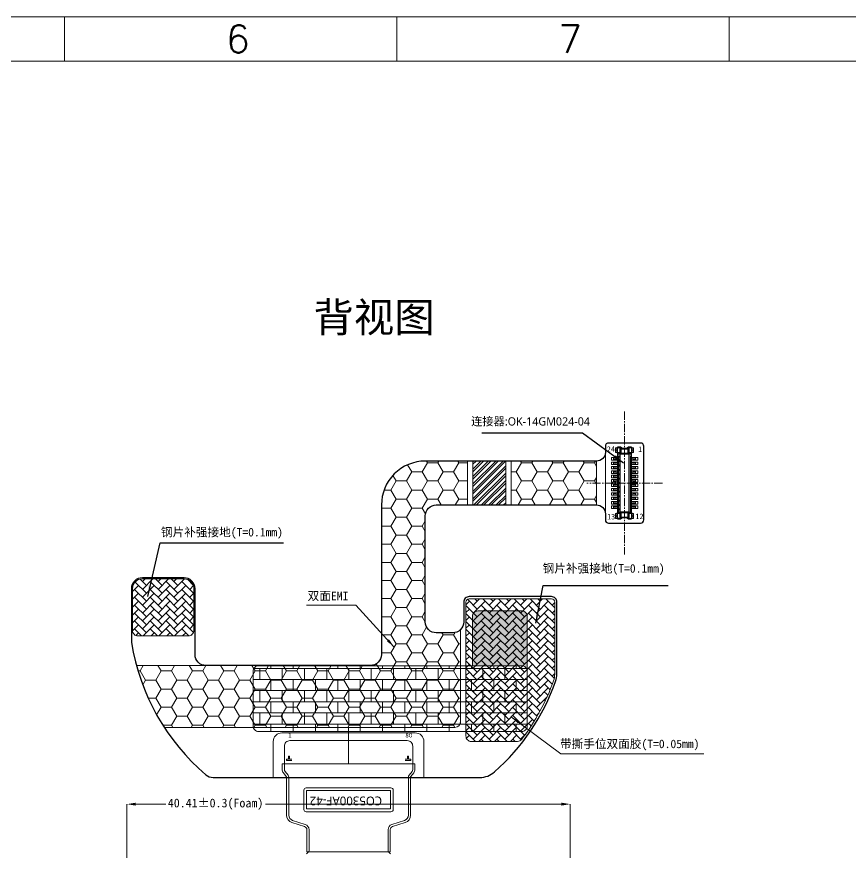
# Model space of a CAD drawing. Header units: millimetres. Extents: x -19 to 3409, y 490 to 920.
# Drawn here: x 2545.8 to 2621.8, y 788.3 to 864.5 of the extents above; entities that cross this region are included whole.
import ezdxf

# ---------------------------------------------------------------- set-up
doc = ezdxf.new("R2010")
doc.units = ezdxf.units.MM
doc.linetypes.add('CENTER2', pattern=[1.125, 0.75, -0.125, 0.125, -0.125])
doc.linetypes.add('HIDDEN2', pattern=[4.7625, 3.175, -1.5875])
doc.layers.get('0').update_dxf_attribs({"lineweight": 5})
doc.layers.get('Defpoints').update_dxf_attribs({"lineweight": 5})
for name, color, linetype, lineweight in [('COF', 4, 'Continuous', 5), ('COF-IC', 2, 'Continuous', 5), ('DIM', 3, 'Continuous', 5), ('EMI', 5, 'Continuous', 5), ('FPC', 50, 'Continuous', 5), ('Main-FPC', 2, 'Continuous', 5), ('MFPC', 50, 'Continuous', 5), ('图框', 7, 'Continuous', 5)]:
    doc.layers.add(name, color=color, linetype=linetype, lineweight=lineweight)
doc.styles.get("Standard").update_dxf_attribs({"font": 'txt', "bigfont": 'gbcbig.shx'})
doc.styles.add('宋体', font='')
doc.styles.add('汉字', font='')
doc.styles.get('宋体').set_extended_font_data('SimSun')
doc.styles.get('汉字').set_extended_font_data('SimSun')
doc.dimstyles.new('DIM', dxfattribs={"dimtxt": 0.8, "dimasz": 0.8, "dimexe": 0, "dimexo": 0.5, "dimgap": 0.11, "dimtad": 0, "dimzin": 1, "dimdsep": 46, "dimtxsty": '汉字', "dimcen": 0, "dimclrd": 256, "dimclre": 256, "dimclrt": 256, "dimadec": 0, "dimazin": 0, "dimtm": 1e-09, "dimtfac": 1, "dimtofl": 0, "dimtmove": 0, "dimatfit": 3, "dimfxl": 0, "dimlwd": 5, "dimlwe": 5, "dimarcsym": 0})
doc.dimstyles.new('RG', dxfattribs={"dimtxt": 2, "dimasz": 1, "dimexe": 0.5, "dimexo": 0.3, "dimgap": 0.3, "dimtad": 0, "dimzin": 1, "dimdsep": 46, "dimtxsty": '宋体', "dimcen": 2.5, "dimclrd": 256, "dimclre": 256, "dimclrt": 256, "dimadec": 0, "dimazin": 2, "dimtfac": 1, "dimtmove": 0, "dimatfit": 3, "dimfxl": 0, "dimarcsym": 0})
pattern_1 = [(45, (-2697.2573, -506.71045), (0, 0.71842049), [1.524, -0.508]), (135, (-2696.8981, -506.35124), (7e-17, 0.71842049), [1.524, -0.508])]

# ---------------------------------------------------------------- blocks, each defined once
blk = doc.blocks.new('*D23')
at = {"layer": 'Defpoints', "color": 0, "lineweight": 5, "transparency": 16777216}
for p in [(2555.865, 792.73), (2555.865, 767.829), (2596.271, 767.829)]:
    blk.add_point(p, dxfattribs=at)
at = {"layer": 'DIM', "lineweight": 5, "transparency": 16777216}
for p, q in [((2555.865, 768.329), (2555.865, 792.73)), ((2556.665, 792.73), (2559.4, 792.73)), ((2595.471, 792.73), (2568.483, 792.73)), ((2596.271, 768.329), (2596.271, 792.73))]:
    blk.add_line(p, q, dxfattribs=at)
for points in [[(2556.665, 792.863), (2556.665, 792.596), (2555.865, 792.73)], [(2595.471, 792.863), (2595.471, 792.596), (2596.271, 792.73)]]:
    blk.add_solid(points, dxfattribs=at)
at = {"layer": 'DIM', "lineweight": 5, "transparency": 16777216, "insert": (2563.942, 792.73), "char_height": 0.8, "attachment_point": 5, "style": '汉字'}
blk.add_mtext('40.41±0.3(Foam)', dxfattribs=at)
blk = doc.blocks.new('R151ASM-003-MFPC-V01-C')
at = {"lineweight": 5}
h = blk.add_hatch(dxfattribs=at)
h.set_pattern_fill('ANSI32', color=252, scale=0.05, angle=180)
h.set_pattern_definition([(225, (-2697.2573, -506.71045), (0.336759605, -0.336759605), []), (225, (-2697.4818, -506.71045), (0.336759605, -0.336759605), [])])
h.paths.add_polyline_path([(11.331, 20.774), (14.331, 20.774), (14.331, 24.774), (11.331, 24.774)])
h = blk.add_hatch(color=7, dxfattribs=at)
h.dxf.hatch_style = 1
h.paths.add_polyline_path([(16.295, 10.618, 0.414214), (15.795, 11.118), (11.795, 11.118, 0.414214), (11.295, 10.618), (11.295, 6.118), (15.795, 6.118, -0.414214), (16.295, 5.618)])
h = blk.add_hatch(dxfattribs=at)
h.set_pattern_fill('AR-B816', color=6, scale=0.005)
h.set_pattern_definition([(0, (-2578.0612, -802.2023), (0, 1.016), []), (90, (-2578.0612, -802.2023), (-1.016, 1.016), [1.016, -1.016])])
h.paths.add_polyline_path([(16.295, 5.618, 0.414214), (15.795, 6.118), (-8.205, 6.118, 0.414214), (-8.705, 5.618), (-8.705, 0.618, 0.414214), (-8.205, 0.118), (15.795, 0.118, 0.414214), (16.295, 0.618)])
at = {"layer": 'EMI', "lineweight": 5}
h = blk.add_hatch(dxfattribs=at)
h.set_pattern_fill('HONEY', color=256, scale=0.3)
h.set_pattern_definition([(0, (-5087.7015, -1011.5353), (1.42875, 0.8248892), [0.9525, -1.905]), (120, (-5087.7015, -1011.5353), (-1.42875, 0.8248892), [0.9525, -1.905]), (60, (-5087.7015, -1011.5353), (3e-09, 1.64977839), [-1.905, 0.9525])])
h.paths.add_polyline_path([(14.831, 24.774), (14.831, 20.774), (22.614, 20.774), (22.614, 24.774)])
edge = h.paths.add_edge_path()
edge.add_line((10.831, 20.774), (10.831, 24.774))
edge.add_line((10.831, 24.774), (7, 24.774))
edge.add_arc((7, 20.774), 4, 90, 180)
edge.add_line((3, 20.774), (3, 7.136))
edge.add_arc((2, 7.136), 1, 270, 360, ccw=False)
edge.add_line((2, 6.136), (-19.34, 6.136))
edge.add_arc((0, 11.436), 20.052, 195.32545, 213.04861)
edge.add_line((-16.808, 0.5), (9.7, 0.5))
edge.add_arc((9.7, 1), 0.5, 270, 360)
edge.add_line((10.2, 1), (10.2, 9.402))
edge.add_arc((9.5, 10.116), 1, 270, 314.427, ccw=False)
edge.add_line((9.5, 9.116), (8, 9.116))
edge.add_arc((8, 10.116), 1, 180, 270, ccw=False)
edge.add_line((7, 10.116), (7, 19.774))
edge.add_arc((8, 19.774), 1, 90, 180, ccw=False)
edge.add_line((8, 20.774), (10.831, 20.774))
at = {"layer": 'FPC', "lineweight": 5}
h = blk.add_hatch(dxfattribs=at)
h.set_pattern_fill('AR-HBONE', color=4, scale=0.005)
h.set_pattern_definition(pattern_1)
edge = h.paths.add_edge_path()
edge.add_line((-14.1, 9.336), (-14.1, 13.136))
edge.add_arc((-15, 13.136), 0.9, 360, 450)
edge.add_line((-15, 14.036), (-18.8, 14.036))
edge.add_arc((-18.8, 13.136), 0.9, 90, 180)
edge.add_line((-19.7, 13.136), (-19.7, 9.336))
edge.add_arc((-19.2, 9.336), 0.5, 180, 270)
edge.add_line((-19.2, 8.836), (-14.6, 8.836))
edge.add_arc((-14.6, 9.336), 0.5, 270, 360)
h = blk.add_hatch(dxfattribs=at)
h.set_pattern_fill('AR-HBONE', color=4, scale=0.005)
h.set_pattern_definition(pattern_1)
edge = h.paths.add_edge_path()
edge.add_arc((15.4, -0.284), 0.5, 270, 322.72684, ccw=False)
edge.add_line((15.4, -0.784), (11.2, -0.784))
edge.add_arc((11.2, -0.284), 0.5, 180, 270, ccw=False)
edge.add_line((10.7, -0.284), (10.7, 11.916))
edge.add_arc((11, 11.916), 0.3, 90, 180, ccw=False)
edge.add_line((11, 12.216), (18.5, 12.216))
edge.add_arc((18.5, 11.916), 0.3, 0, 90, ccw=False)
edge.add_line((18.8, 11.916), (18.8, 5.362))
edge.add_arc((17, 5.362), 1.8, -19.65074, 0, ccw=False)
edge.add_arc((0.008, 11.43), 19.842, 322.72684, 340.34926, ccw=False)
at = {"color": 252, "lineweight": 5}
for p, q in [((-5.472, -2.411), (-5.472, -2.111)), ((-5.472, -2.111), (-5.372, -2.111)), ((-5.372, -2.111), (-5.372, -2.411)), ((5.473, -2.111), (5.373, -2.111)), ((5.373, -2.111), (5.373, -2.411)), ((5.473, -2.411), (5.473, -2.111)), ((-5.672, -2.511), (-5.672, -2.411)), ((-5.672, -2.411), (-5.472, -2.411)), ((-5.172, -2.511), (-5.672, -2.511)), ((-5.372, -2.411), (-5.172, -2.411)), ((5.373, -2.411), (5.173, -2.411)), ((5.373, -2.411), (5.173, -2.411)), ((5.173, -2.511), (5.673, -2.511)), ((5.673, -2.411), (5.473, -2.411)), ((5.673, -2.511), (5.673, -2.411)), ((5.673, -2.411), (5.673, -2.511))]:
    blk.add_line(p, q, dxfattribs=at)
at = {"color": 2, "lineweight": 5}
for points in [[(24.334, 25.549), (24.334, 25.999), (24.864, 25.999), (24.864, 25.549)], [(25.464, 25.549), (25.464, 25.999), (25.994, 25.999), (25.994, 25.549)], [(24.334, 19.999), (24.334, 19.549), (24.864, 19.549), (24.864, 19.999)], [(25.464, 19.999), (25.464, 19.549), (25.994, 19.549), (25.994, 19.999)]]:
    blk.add_lwpolyline(points, close=True, dxfattribs=at)
at = {"color": 252, "lineweight": 5}
blk.add_lwpolyline([(14.331, 20.774), (11.331, 20.774), (11.331, 24.774), (14.331, 24.774)], close=True, dxfattribs=at)
at = {"color": 2, "linetype": 'Continuous', "lineweight": 5}
for points in [[(23.964, 24.859), (24.614, 24.859), (24.614, 25.089), (23.964, 25.089)], [(23.964, 24.459), (24.614, 24.459), (24.614, 24.689), (23.964, 24.689)], [(26.364, 25.089), (25.714, 25.089), (25.714, 24.859), (26.364, 24.859)], [(26.364, 24.689), (25.714, 24.689), (25.714, 24.459), (26.364, 24.459)], [(23.964, 24.059), (24.614, 24.059), (24.614, 24.289), (23.964, 24.289)], [(23.964, 23.659), (24.614, 23.659), (24.614, 23.889), (23.964, 23.889)], [(26.364, 24.289), (25.714, 24.289), (25.714, 24.059), (26.364, 24.059)], [(26.364, 23.889), (25.714, 23.889), (25.714, 23.659), (26.364, 23.659)], [(23.964, 23.259), (24.614, 23.259), (24.614, 23.489), (23.964, 23.489)], [(23.964, 22.859), (24.614, 22.859), (24.614, 23.089), (23.964, 23.089)], [(26.364, 23.489), (25.714, 23.489), (25.714, 23.259), (26.364, 23.259)], [(26.364, 23.089), (25.714, 23.089), (25.714, 22.859), (26.364, 22.859)], [(23.964, 22.459), (24.614, 22.459), (24.614, 22.689), (23.964, 22.689)], [(23.964, 22.059), (24.614, 22.059), (24.614, 22.289), (23.964, 22.289)], [(26.364, 22.689), (25.714, 22.689), (25.714, 22.459), (26.364, 22.459)], [(26.364, 22.289), (25.714, 22.289), (25.714, 22.059), (26.364, 22.059)], [(23.964, 21.659), (24.614, 21.659), (24.614, 21.889), (23.964, 21.889)], [(23.964, 21.259), (24.614, 21.259), (24.614, 21.489), (23.964, 21.489)], [(26.364, 21.889), (25.714, 21.889), (25.714, 21.659), (26.364, 21.659)], [(26.364, 21.489), (25.714, 21.489), (25.714, 21.259), (26.364, 21.259)], [(23.964, 20.859), (24.614, 20.859), (24.614, 21.089), (23.964, 21.089)], [(23.964, 20.459), (24.614, 20.459), (24.614, 20.689), (23.964, 20.689)], [(26.364, 21.089), (25.714, 21.089), (25.714, 20.859), (26.364, 20.859)], [(26.364, 20.689), (25.714, 20.689), (25.714, 20.459), (26.364, 20.459)]]:
    blk.add_lwpolyline(points, close=True, dxfattribs=at)
at = {"color": 6, "lineweight": 5}
blk.add_lwpolyline([(16.295, 5.618, 0.414214), (15.795, 6.118), (-8.205, 6.118, 0.414214), (-8.705, 5.618), (-8.705, 0.618, 0.414214), (-8.205, 0.118), (15.795, 0.118, 0.414214), (16.295, 0.618), (16.295, 10.618, 0.414214), (15.795, 11.118), (11.795, 11.118, 0.414214), (11.295, 10.618), (11.295, 6.118)], format="xyb", dxfattribs=at)
at = {"layer": 'EMI', "lineweight": 5}
for p, q in [((10.2, 9.402), (10.2, 1)), ((9.7, 0.5), (-16.808, 0.5))]:
    blk.add_line(p, q, dxfattribs=at)
for points in [[(10.831, 20.774), (10.831, 24.774)], [(14.831, 24.774), (14.831, 20.774)], [(22.614, 24.774), (22.614, 20.774)], [(-13, 6.136), (-19.34, 6.136)]]:
    blk.add_lwpolyline(points, dxfattribs=at)
blk.add_arc((9.7, 1), 0.5, 270, 0, dxfattribs=at)
at = {"layer": 'FPC', "color": 1, "linetype": 'CENTER2', "lineweight": 5}
for points in [[(25.164, 29.302), (25.164, 16.247)], [(28.613, 22.774), (21.716, 22.774)]]:
    blk.add_lwpolyline(points, dxfattribs=at)
at = {"layer": 'FPC', "color": 4, "lineweight": 5}
for points in [[(23.414, 19.424), (23.414, 26.124, -0.414214), (23.714, 26.424), (26.614, 26.424, -0.414214), (26.914, 26.124), (26.914, 19.424, -0.414214), (26.614, 19.124), (23.714, 19.124, -0.414214)], [(-14.1, 9.336), (-14.1, 13.136, 0.414214), (-15, 14.036), (-18.8, 14.036, 0.414214), (-19.7, 13.136), (-19.7, 9.336, 0.414214), (-19.2, 8.836), (-14.6, 8.836, 0.414214)], [(15.798, -0.587, -0.234211), (15.4, -0.784), (11.2, -0.784, -0.414214), (10.7, -0.284), (10.7, 11.916, -0.414214), (11, 12.216), (18.5, 12.216, -0.414214), (18.8, 11.916), (18.8, 5.362, -0.085953), (18.695, 4.757, -0.077044)]]:
    blk.add_lwpolyline(points, format="xyb", close=True, dxfattribs=at)
at = {"layer": 'FPC', "color": 7, "linetype": 'Continuous', "lineweight": 5}
for points in [[(24.454, 25.924, -0.414214), (24.604, 26.074), (24.794, 26.074), (24.794, 25.427)], [(25.566, 25.471), (25.594, 25.504), (25.697, 25.504), (25.701, 25.371), (25.874, 25.544), (25.874, 25.924, 0.414214), (25.724, 26.074), (25.534, 26.074), (25.534, 25.424)], [(25.594, 25.504), (25.594, 25.994), (25.724, 25.994, -0.414214), (25.794, 25.924), (25.874, 25.924)], [(24.763, 20.078), (24.734, 20.044), (24.631, 20.044), (24.624, 20.297), (24.624, 20.061), (24.534, 19.971), (24.454, 20.004), (24.454, 19.624, 0.414214), (24.604, 19.474), (24.794, 19.474), (24.794, 20.124)], [(24.734, 20.044), (24.734, 19.554), (24.604, 19.554, -0.414214), (24.534, 19.624), (24.454, 19.624)], [(25.874, 19.624, -0.414214), (25.724, 19.474), (25.534, 19.474), (25.344, 19.594), (25.367, 19.674), (24.961, 19.674), (24.984, 19.594), (24.794, 19.474)]]:
    blk.add_lwpolyline(points, format="xyb", dxfattribs=at)
for points in [[(24.628, 25.371), (24.454, 25.544), (24.454, 25.924), (24.534, 25.924, -0.414214), (24.604, 25.994), (24.734, 25.994), (24.734, 25.504), (24.631, 25.504)], [(25.704, 20.297), (25.704, 20.061), (25.794, 19.971), (25.874, 20.004), (25.874, 19.624), (25.794, 19.624, -0.414214), (25.724, 19.554), (25.594, 19.554), (25.594, 20.044), (25.697, 20.044)]]:
    blk.add_lwpolyline(points, format="xyb", close=True, dxfattribs=at)
for points in [[(24.534, 25.464), (24.534, 25.924)], [(24.604, 26.074), (24.604, 25.994)], [(24.794, 26.074), (24.984, 25.954)], [(24.961, 25.874), (24.794, 25.98)], [(25.344, 25.954), (25.534, 26.074)], [(25.534, 25.98), (25.367, 25.874)], [(25.724, 25.994), (25.724, 26.074)], [(25.794, 25.924), (25.794, 25.464)], [(24.631, 25.252), (24.631, 25.097), (24.516, 25.097), (24.516, 25.033)], [(24.524, 25.474), (24.524, 25.252), (24.624, 25.252)], [(24.536, 25.097), (24.536, 25.252)], [(24.547, 25.252), (24.547, 25.097)], [(24.551, 25.252), (24.551, 25.097)], [(24.561, 25.097), (24.561, 25.252)], [(25.599, 25.424), (24.729, 25.424)], [(24.731, 25.424), (24.731, 20.124)], [(24.743, 20.124), (24.743, 25.424)], [(24.767, 25.401), (24.773, 25.394), (25.555, 25.394), (25.555, 20.154), (25.56, 20.149)], [(24.773, 25.394), (24.773, 20.154)], [(24.794, 25.504), (25.534, 25.504)], [(25.561, 25.4), (25.555, 25.394)], [(25.585, 25.424), (25.585, 20.124)], [(25.597, 20.124), (25.597, 25.424)], [(25.813, 25.033), (25.813, 25.097), (25.697, 25.097), (25.697, 25.252)], [(25.704, 25.252), (25.804, 25.252), (25.804, 25.474)], [(25.767, 25.252), (25.767, 25.097)], [(25.778, 25.097), (25.778, 25.252)], [(25.782, 25.097), (25.782, 25.252)], [(25.793, 25.252), (25.793, 25.097)], [(24.516, 24.899), (24.374, 24.899), (24.359, 24.914), (24.164, 24.914), (24.164, 25.034), (24.359, 25.034), (24.374, 25.049), (24.516, 25.049)], [(24.516, 24.499), (24.374, 24.499), (24.359, 24.514), (24.164, 24.514), (24.164, 24.634), (24.359, 24.634), (24.374, 24.649), (24.516, 24.649)], [(24.505, 24.93), (24.505, 25.019)], [(24.505, 24.53), (24.505, 24.619)], [(24.531, 25.039), (24.532, 25.039), (24.509, 25.026)], [(24.531, 24.91), (24.532, 24.91), (24.511, 24.922), (24.51, 24.939), (24.51, 24.974), (24.51, 24.991), (24.51, 25.009), (24.509, 25.026)], [(24.531, 24.639), (24.532, 24.639), (24.509, 24.626)], [(24.531, 24.51), (24.532, 24.51), (24.511, 24.522), (24.51, 24.539), (24.51, 24.574), (24.51, 24.591), (24.51, 24.609), (24.509, 24.626)], [(24.516, 24.916), (24.516, 24.852), (24.631, 24.852), (24.631, 24.697), (24.516, 24.697), (24.516, 24.633)], [(24.516, 24.516), (24.516, 24.452), (24.631, 24.452), (24.631, 24.297), (24.516, 24.297), (24.516, 24.233)], [(24.531, 24.852), (24.531, 25.097)], [(24.531, 24.452), (24.531, 24.697)], [(24.536, 24.697), (24.536, 24.852)], [(24.536, 24.297), (24.536, 24.452)], [(24.547, 24.852), (24.547, 24.697)], [(24.547, 24.452), (24.547, 24.297)], [(24.551, 24.852), (24.551, 24.697)], [(24.551, 24.452), (24.551, 24.297)], [(24.561, 24.697), (24.561, 24.852)], [(24.561, 24.297), (24.561, 24.452)], [(25.813, 24.633), (25.813, 24.697), (25.697, 24.697), (25.697, 24.852), (25.813, 24.852), (25.813, 24.916)], [(25.813, 24.233), (25.813, 24.297), (25.697, 24.297), (25.697, 24.452), (25.813, 24.452), (25.813, 24.516)], [(25.767, 24.852), (25.767, 24.697)], [(25.767, 24.452), (25.767, 24.297)], [(25.778, 24.697), (25.778, 24.852)], [(25.778, 24.297), (25.778, 24.452)], [(25.782, 24.697), (25.782, 24.852)], [(25.782, 24.297), (25.782, 24.452)], [(25.793, 24.852), (25.793, 24.697)], [(25.793, 24.452), (25.793, 24.297)], [(25.797, 25.039), (25.796, 25.039), (25.818, 25.027), (25.818, 25.01), (25.819, 24.975), (25.819, 24.957), (25.819, 24.94), (25.819, 24.922)], [(25.797, 24.91), (25.796, 24.91), (25.819, 24.922)], [(25.797, 24.639), (25.796, 24.639), (25.818, 24.627), (25.818, 24.61), (25.819, 24.575), (25.819, 24.557), (25.819, 24.54), (25.819, 24.522)], [(25.797, 24.51), (25.796, 24.51), (25.819, 24.522)], [(25.797, 25.097), (25.797, 24.852)], [(25.797, 24.697), (25.797, 24.452)], [(25.813, 25.049), (25.955, 25.049), (25.97, 25.034), (26.164, 25.034), (26.164, 24.914), (25.97, 24.914), (25.955, 24.899), (25.813, 24.899)], [(25.813, 24.649), (25.955, 24.649), (25.97, 24.634), (26.164, 24.634), (26.164, 24.514), (25.97, 24.514), (25.955, 24.499), (25.813, 24.499)], [(25.824, 25.019), (25.824, 24.93)], [(25.824, 24.619), (25.824, 24.53)], [(24.516, 24.099), (24.374, 24.099), (24.359, 24.114), (24.164, 24.114), (24.164, 24.234), (24.359, 24.234), (24.374, 24.249), (24.516, 24.249)], [(24.516, 23.699), (24.374, 23.699), (24.359, 23.714), (24.164, 23.714), (24.164, 23.834), (24.359, 23.834), (24.374, 23.849), (24.516, 23.849)], [(24.505, 24.13), (24.505, 24.219)], [(24.505, 23.73), (24.505, 23.819)], [(24.531, 24.239), (24.532, 24.239), (24.509, 24.226)], [(24.531, 24.11), (24.532, 24.11), (24.511, 24.122), (24.51, 24.139), (24.51, 24.174), (24.51, 24.191), (24.51, 24.209), (24.509, 24.226)], [(24.531, 23.839), (24.532, 23.839), (24.509, 23.826)], [(24.531, 23.71), (24.532, 23.71), (24.511, 23.722), (24.51, 23.739), (24.51, 23.774), (24.51, 23.791), (24.51, 23.809), (24.509, 23.826)], [(24.516, 24.116), (24.516, 24.052), (24.631, 24.052), (24.631, 23.897), (24.516, 23.897), (24.516, 23.833)], [(24.516, 23.716), (24.516, 23.652), (24.631, 23.652), (24.631, 23.497), (24.516, 23.497), (24.516, 23.433)], [(24.531, 24.052), (24.531, 24.297)], [(24.531, 23.652), (24.531, 23.897)], [(24.536, 23.897), (24.536, 24.052)], [(24.536, 23.497), (24.536, 23.652)], [(24.547, 24.052), (24.547, 23.897)], [(24.547, 23.652), (24.547, 23.497)], [(24.551, 24.052), (24.551, 23.897)], [(24.551, 23.652), (24.551, 23.497)], [(24.561, 23.897), (24.561, 24.052)], [(24.561, 23.497), (24.561, 23.652)], [(25.813, 23.833), (25.813, 23.897), (25.697, 23.897), (25.697, 24.052), (25.813, 24.052), (25.813, 24.116)], [(25.813, 23.433), (25.813, 23.497), (25.697, 23.497), (25.697, 23.652), (25.813, 23.652), (25.813, 23.716)], [(25.767, 24.052), (25.767, 23.897)], [(25.767, 23.652), (25.767, 23.497)], [(25.778, 23.897), (25.778, 24.052)], [(25.778, 23.497), (25.778, 23.652)], [(25.782, 23.897), (25.782, 24.052)], [(25.782, 23.497), (25.782, 23.652)], [(25.793, 24.052), (25.793, 23.897)], [(25.793, 23.652), (25.793, 23.497)], [(25.797, 24.239), (25.796, 24.239), (25.818, 24.227), (25.818, 24.21), (25.819, 24.175), (25.819, 24.157), (25.819, 24.14), (25.819, 24.122)], [(25.797, 24.11), (25.796, 24.11), (25.819, 24.122)], [(25.797, 23.839), (25.796, 23.839), (25.818, 23.827), (25.818, 23.81), (25.819, 23.775), (25.819, 23.757), (25.819, 23.74), (25.819, 23.722)], [(25.797, 23.71), (25.796, 23.71), (25.819, 23.722)], [(25.797, 24.297), (25.797, 24.052)], [(25.797, 23.897), (25.797, 23.652)], [(25.813, 24.249), (25.955, 24.249), (25.97, 24.234), (26.164, 24.234), (26.164, 24.114), (25.97, 24.114), (25.955, 24.099), (25.813, 24.099)], [(25.813, 23.849), (25.955, 23.849), (25.97, 23.834), (26.164, 23.834), (26.164, 23.714), (25.97, 23.714), (25.955, 23.699), (25.813, 23.699)], [(25.824, 24.219), (25.824, 24.13)], [(25.824, 23.819), (25.824, 23.73)], [(24.516, 23.299), (24.374, 23.299), (24.359, 23.314), (24.164, 23.314), (24.164, 23.434), (24.359, 23.434), (24.374, 23.449), (24.516, 23.449)], [(24.516, 22.899), (24.374, 22.899), (24.359, 22.914), (24.164, 22.914), (24.164, 23.034), (24.359, 23.034), (24.374, 23.049), (24.516, 23.049)], [(24.505, 23.33), (24.505, 23.419)], [(24.505, 22.93), (24.505, 23.019)], [(24.531, 23.439), (24.532, 23.439), (24.509, 23.426)], [(24.531, 23.31), (24.532, 23.31), (24.511, 23.322), (24.51, 23.339), (24.51, 23.374), (24.51, 23.391), (24.51, 23.409), (24.509, 23.426)], [(24.531, 23.039), (24.532, 23.039), (24.509, 23.026)], [(24.531, 22.91), (24.532, 22.91), (24.511, 22.922), (24.51, 22.939), (24.51, 22.974), (24.51, 22.991), (24.51, 23.009), (24.509, 23.026)], [(24.516, 23.316), (24.516, 23.252), (24.631, 23.252), (24.631, 23.097), (24.516, 23.097), (24.516, 23.033)], [(24.516, 22.916), (24.516, 22.852), (24.631, 22.852), (24.631, 22.697), (24.516, 22.697), (24.516, 22.633)], [(24.531, 23.252), (24.531, 23.497)], [(24.531, 22.852), (24.531, 23.097)], [(24.536, 23.097), (24.536, 23.252)], [(24.547, 23.252), (24.547, 23.097)], [(24.551, 23.252), (24.551, 23.097)], [(24.561, 23.097), (24.561, 23.252)], [(25.813, 23.033), (25.813, 23.097), (25.697, 23.097), (25.697, 23.252), (25.813, 23.252), (25.813, 23.316)], [(25.813, 22.633), (25.813, 22.697), (25.697, 22.697), (25.697, 22.852), (25.813, 22.852), (25.813, 22.916)], [(25.767, 23.252), (25.767, 23.097)], [(25.778, 23.097), (25.778, 23.252)], [(25.782, 23.097), (25.782, 23.252)], [(25.793, 23.252), (25.793, 23.097)], [(25.797, 23.439), (25.796, 23.439), (25.818, 23.427), (25.818, 23.41), (25.819, 23.375), (25.819, 23.357), (25.819, 23.34), (25.819, 23.322)], [(25.797, 23.31), (25.796, 23.31), (25.819, 23.322)], [(25.797, 23.039), (25.796, 23.039), (25.818, 23.027), (25.818, 23.01), (25.819, 22.975), (25.819, 22.957), (25.819, 22.94), (25.819, 22.922)], [(25.797, 22.91), (25.796, 22.91), (25.819, 22.922)], [(25.797, 23.497), (25.797, 23.252)], [(25.797, 23.097), (25.797, 22.852)], [(25.813, 23.449), (25.955, 23.449), (25.97, 23.434), (26.164, 23.434), (26.164, 23.314), (25.97, 23.314), (25.955, 23.299), (25.813, 23.299)], [(25.813, 23.049), (25.955, 23.049), (25.97, 23.034), (26.164, 23.034), (26.164, 22.914), (25.97, 22.914), (25.955, 22.899), (25.813, 22.899)], [(25.824, 23.419), (25.824, 23.33)], [(25.824, 23.019), (25.824, 22.93)], [(24.516, 22.499), (24.374, 22.499), (24.359, 22.514), (24.164, 22.514), (24.164, 22.634), (24.359, 22.634), (24.374, 22.649), (24.516, 22.649)], [(24.516, 22.099), (24.374, 22.099), (24.359, 22.114), (24.164, 22.114), (24.164, 22.234), (24.359, 22.234), (24.374, 22.249), (24.516, 22.249)], [(24.505, 22.53), (24.505, 22.619)], [(24.505, 22.13), (24.505, 22.219)], [(24.531, 22.639), (24.532, 22.639), (24.509, 22.626)], [(24.531, 22.51), (24.532, 22.51), (24.511, 22.522), (24.51, 22.539), (24.51, 22.574), (24.51, 22.591), (24.51, 22.609), (24.509, 22.626)], [(24.531, 22.239), (24.532, 22.239), (24.509, 22.226)], [(24.531, 22.11), (24.532, 22.11), (24.511, 22.122), (24.51, 22.139), (24.51, 22.174), (24.51, 22.191), (24.51, 22.209), (24.509, 22.226)], [(24.516, 22.516), (24.516, 22.452), (24.631, 22.452), (24.631, 22.297), (24.516, 22.297), (24.516, 22.233)], [(24.516, 22.116), (24.516, 22.052), (24.631, 22.052), (24.631, 21.897), (24.516, 21.897), (24.516, 21.833)], [(24.531, 22.452), (24.531, 22.697)], [(24.531, 22.052), (24.531, 22.297)], [(24.536, 22.697), (24.536, 22.852)], [(24.536, 22.297), (24.536, 22.452)], [(24.547, 22.852), (24.547, 22.697)], [(24.547, 22.452), (24.547, 22.297)], [(24.551, 22.852), (24.551, 22.697)], [(24.551, 22.452), (24.551, 22.297)], [(24.561, 22.697), (24.561, 22.852)], [(24.561, 22.297), (24.561, 22.452)], [(24.614, 22.459), (24.614, 22.689)], [(25.813, 22.233), (25.813, 22.297), (25.697, 22.297), (25.697, 22.452), (25.813, 22.452), (25.813, 22.516)], [(25.813, 21.833), (25.813, 21.897), (25.697, 21.897), (25.697, 22.052), (25.813, 22.052), (25.813, 22.116)], [(25.767, 22.852), (25.767, 22.697)], [(25.767, 22.452), (25.767, 22.297)], [(25.778, 22.697), (25.778, 22.852)], [(25.778, 22.297), (25.778, 22.452)], [(25.782, 22.697), (25.782, 22.852)], [(25.782, 22.297), (25.782, 22.452)], [(25.793, 22.852), (25.793, 22.697)], [(25.793, 22.452), (25.793, 22.297)], [(25.797, 22.639), (25.796, 22.639), (25.818, 22.627), (25.818, 22.61), (25.819, 22.575), (25.819, 22.557), (25.819, 22.54), (25.819, 22.522)], [(25.797, 22.51), (25.796, 22.51), (25.819, 22.522)], [(25.797, 22.239), (25.796, 22.239), (25.818, 22.227), (25.818, 22.21), (25.819, 22.175), (25.819, 22.157), (25.819, 22.14), (25.819, 22.122)], [(25.797, 22.11), (25.796, 22.11), (25.819, 22.122)], [(25.797, 22.697), (25.797, 22.452)], [(25.797, 22.297), (25.797, 22.052)], [(25.813, 22.649), (25.955, 22.649), (25.97, 22.634), (26.164, 22.634), (26.164, 22.514), (25.97, 22.514), (25.955, 22.499), (25.813, 22.499)], [(25.813, 22.249), (25.955, 22.249), (25.97, 22.234), (26.164, 22.234), (26.164, 22.114), (25.97, 22.114), (25.955, 22.099), (25.813, 22.099)], [(25.824, 22.619), (25.824, 22.53)], [(25.824, 22.219), (25.824, 22.13)], [(24.516, 21.699), (24.374, 21.699), (24.359, 21.714), (24.164, 21.714), (24.164, 21.834), (24.359, 21.834), (24.374, 21.849), (24.516, 21.849)], [(24.516, 21.299), (24.374, 21.299), (24.359, 21.314), (24.164, 21.314), (24.164, 21.434), (24.359, 21.434), (24.374, 21.449), (24.516, 21.449)], [(24.505, 21.73), (24.505, 21.819)], [(24.505, 21.33), (24.505, 21.419)], [(24.531, 21.839), (24.532, 21.839), (24.509, 21.826)], [(24.531, 21.71), (24.532, 21.71), (24.511, 21.722), (24.51, 21.739), (24.51, 21.774), (24.51, 21.791), (24.51, 21.809), (24.509, 21.826)], [(24.531, 21.439), (24.532, 21.439), (24.509, 21.426)], [(24.531, 21.31), (24.532, 21.31), (24.511, 21.322), (24.51, 21.339), (24.51, 21.374), (24.51, 21.391), (24.51, 21.409), (24.509, 21.426)], [(24.516, 21.716), (24.516, 21.652), (24.631, 21.652), (24.631, 21.497), (24.516, 21.497), (24.516, 21.433)], [(24.531, 21.652), (24.531, 21.897)], [(24.531, 21.252), (24.531, 21.497)], [(24.536, 21.897), (24.536, 22.052)], [(24.536, 21.497), (24.536, 21.652)], [(24.547, 22.052), (24.547, 21.897)], [(24.547, 21.652), (24.547, 21.497)], [(24.551, 22.052), (24.551, 21.897)], [(24.551, 21.652), (24.551, 21.497)], [(24.561, 21.897), (24.561, 22.052)], [(24.561, 21.497), (24.561, 21.652)], [(24.614, 21.259), (24.614, 21.489)], [(25.813, 21.433), (25.813, 21.497), (25.697, 21.497), (25.697, 21.652), (25.813, 21.652), (25.813, 21.716)], [(25.767, 22.052), (25.767, 21.897)], [(25.767, 21.652), (25.767, 21.497)], [(25.778, 21.897), (25.778, 22.052)], [(25.778, 21.497), (25.778, 21.652)], [(25.782, 21.897), (25.782, 22.052)], [(25.782, 21.497), (25.782, 21.652)], [(25.793, 22.052), (25.793, 21.897)], [(25.793, 21.652), (25.793, 21.497)], [(25.797, 21.839), (25.796, 21.839), (25.818, 21.827), (25.818, 21.81), (25.819, 21.775), (25.819, 21.757), (25.819, 21.74), (25.819, 21.722)], [(25.797, 21.71), (25.796, 21.71), (25.819, 21.722)], [(25.797, 21.439), (25.796, 21.439), (25.818, 21.427), (25.818, 21.41), (25.819, 21.375), (25.819, 21.357), (25.819, 21.34), (25.819, 21.322)], [(25.797, 21.897), (25.797, 21.652)], [(25.797, 21.497), (25.797, 21.252)], [(25.813, 21.849), (25.955, 21.849), (25.97, 21.834), (26.164, 21.834), (26.164, 21.714), (25.97, 21.714), (25.955, 21.699), (25.813, 21.699)], [(25.813, 21.449), (25.955, 21.449), (25.97, 21.434), (26.164, 21.434), (26.164, 21.314), (25.97, 21.314), (25.955, 21.299), (25.813, 21.299)], [(25.824, 21.819), (25.824, 21.73)], [(25.824, 21.419), (25.824, 21.33)], [(24.516, 20.899), (24.374, 20.899), (24.359, 20.914), (24.164, 20.914), (24.164, 21.034), (24.359, 21.034), (24.374, 21.049), (24.516, 21.049)], [(24.516, 20.499), (24.374, 20.499), (24.359, 20.514), (24.164, 20.514), (24.164, 20.634), (24.359, 20.634), (24.374, 20.649), (24.516, 20.649)], [(24.505, 20.93), (24.505, 21.019)], [(24.505, 20.53), (24.505, 20.619)], [(24.531, 21.039), (24.532, 21.039), (24.509, 21.026)], [(24.531, 20.91), (24.532, 20.91), (24.511, 20.922), (24.51, 20.939), (24.51, 20.974), (24.51, 20.991), (24.51, 21.009), (24.509, 21.026)], [(24.531, 20.639), (24.532, 20.639), (24.509, 20.626)], [(24.531, 20.51), (24.532, 20.51), (24.511, 20.522), (24.51, 20.539), (24.51, 20.574), (24.51, 20.591), (24.51, 20.609), (24.509, 20.626)], [(24.516, 21.316), (24.516, 21.252), (24.631, 21.252), (24.631, 21.097), (24.516, 21.097), (24.516, 21.033)], [(24.516, 20.916), (24.516, 20.852), (24.631, 20.852), (24.631, 20.697), (24.516, 20.697), (24.516, 20.633)], [(24.531, 20.852), (24.531, 21.097)], [(24.531, 20.452), (24.531, 20.697)], [(24.536, 21.097), (24.536, 21.252)], [(24.536, 20.697), (24.536, 20.852)], [(24.547, 21.252), (24.547, 21.097)], [(24.547, 20.852), (24.547, 20.697)], [(24.551, 21.252), (24.551, 21.097)], [(24.551, 20.852), (24.551, 20.697)], [(24.561, 21.097), (24.561, 21.252)], [(24.561, 20.697), (24.561, 20.852)], [(24.614, 20.859), (24.614, 21.089)], [(25.813, 21.033), (25.813, 21.097), (25.697, 21.097), (25.697, 21.252), (25.813, 21.252), (25.813, 21.316)], [(25.813, 20.633), (25.813, 20.697), (25.697, 20.697), (25.697, 20.852), (25.813, 20.852), (25.813, 20.916)], [(25.767, 21.252), (25.767, 21.097)], [(25.767, 20.852), (25.767, 20.697)], [(25.778, 21.097), (25.778, 21.252)], [(25.778, 20.697), (25.778, 20.852)], [(25.782, 21.097), (25.782, 21.252)], [(25.782, 20.697), (25.782, 20.852)], [(25.793, 21.252), (25.793, 21.097)], [(25.793, 20.852), (25.793, 20.697)], [(25.797, 21.31), (25.796, 21.31), (25.819, 21.322)], [(25.797, 21.039), (25.796, 21.039), (25.818, 21.027), (25.818, 21.01), (25.819, 20.975), (25.819, 20.957), (25.819, 20.94), (25.819, 20.922)], [(25.797, 20.91), (25.796, 20.91), (25.819, 20.922)], [(25.797, 20.639), (25.796, 20.639), (25.818, 20.627), (25.818, 20.61), (25.819, 20.575), (25.819, 20.557), (25.819, 20.54), (25.819, 20.522)], [(25.797, 21.097), (25.797, 20.852)], [(25.797, 20.697), (25.797, 20.452)], [(25.813, 21.049), (25.955, 21.049), (25.97, 21.034), (26.164, 21.034), (26.164, 20.914), (25.97, 20.914), (25.955, 20.899), (25.813, 20.899)], [(25.813, 20.649), (25.955, 20.649), (25.97, 20.634), (26.164, 20.634), (26.164, 20.514), (25.97, 20.514), (25.955, 20.499), (25.813, 20.499)], [(25.824, 21.019), (25.824, 20.93)], [(25.824, 20.619), (25.824, 20.53)], [(24.454, 20.004), (24.526, 20.076)], [(24.516, 20.516), (24.516, 20.452), (24.631, 20.452), (24.631, 20.297)], [(24.624, 20.297), (24.524, 20.297), (24.524, 20.074)], [(24.534, 19.624), (24.534, 19.971)], [(24.536, 20.297), (24.536, 20.452)], [(24.547, 20.452), (24.547, 20.297)], [(24.551, 20.452), (24.551, 20.297)], [(24.561, 20.297), (24.561, 20.452)], [(24.729, 20.124), (25.599, 20.124)], [(24.769, 20.15), (24.773, 20.154), (25.555, 20.154)], [(25.534, 20.044), (24.794, 20.044)], [(25.534, 20.122), (25.534, 19.474)], [(25.697, 20.297), (25.697, 20.452), (25.813, 20.452), (25.813, 20.516)], [(25.804, 20.074), (25.804, 20.297), (25.704, 20.297)], [(25.767, 20.452), (25.767, 20.297)], [(25.778, 20.297), (25.778, 20.452)], [(25.782, 20.297), (25.782, 20.452)], [(25.793, 20.452), (25.793, 20.297)], [(25.794, 19.971), (25.794, 19.624)], [(25.797, 20.51), (25.796, 20.51), (25.819, 20.522)], [(25.802, 20.076), (25.874, 20.004)], [(24.604, 19.554), (24.604, 19.474)], [(24.794, 19.569), (24.961, 19.674)], [(24.984, 19.594), (25.344, 19.594)], [(25.367, 19.674), (25.534, 19.569)], [(25.724, 19.474), (25.724, 19.554)]]:
    blk.add_lwpolyline(points, dxfattribs=at)
blk.add_lwpolyline([(25.344, 25.954), (24.984, 25.954), (24.961, 25.874), (25.367, 25.874)], close=True, dxfattribs=at)
at = {"layer": 'FPC', "lineweight": 5}
for points in [[(24.454, 25.734), (24.434, 25.734), (24.434, 25.814), (24.454, 25.814)], [(25.874, 25.734), (25.894, 25.734), (25.894, 25.814), (25.874, 25.814)], [(24.454, 19.814), (24.434, 19.814), (24.434, 19.734), (24.454, 19.734)], [(25.874, 19.814), (25.894, 19.814), (25.894, 19.734), (25.874, 19.734)]]:
    blk.add_lwpolyline(points, dxfattribs=at)
at = {"layer": 'FPC', "linetype": 'Continuous', "lineweight": 5}
for points in [[(24.614, 24.859), (24.614, 25.089)], [(24.614, 24.459), (24.614, 24.689)], [(25.714, 25.089), (25.714, 24.859)], [(25.714, 24.689), (25.714, 24.459)], [(24.614, 24.059), (24.614, 24.289)], [(24.614, 23.659), (24.614, 23.889)], [(25.714, 24.289), (25.714, 24.059)], [(25.714, 23.889), (25.714, 23.659)], [(24.614, 23.259), (24.614, 23.489)], [(24.614, 22.859), (24.614, 23.089)], [(25.714, 23.489), (25.714, 23.259)], [(25.714, 23.089), (25.714, 22.859)], [(24.614, 22.059), (24.614, 22.289)], [(25.714, 22.689), (25.714, 22.459)], [(25.714, 22.289), (25.714, 22.059)], [(24.614, 21.659), (24.614, 21.889)], [(25.714, 21.889), (25.714, 21.659)], [(25.714, 21.489), (25.714, 21.259)], [(24.614, 20.459), (24.614, 20.689)], [(25.714, 21.089), (25.714, 20.859)], [(25.714, 20.689), (25.714, 20.459)]]:
    blk.add_lwpolyline(points, dxfattribs=at)
at = {"layer": 'FPC', "color": 7, "linetype": 'Continuous', "lineweight": 5, "extrusion": (0, 0, -1)}
for centre, major_axis, ratio, start_param, end_param in [((24.734, 26.054), (0, -0.06), 1, -0.293868, 0), ((24.734, 26.054), (-0.06, 0), 1, -3.141593, -1.864664), ((24.624, 20.203), (-0.071, -0.171), 0.414214, -0.785398, 0.58404), ((25.704, 20.203), (0.071, -0.171), 0.414214, -0.58404, 0.785398), ((25.594, 19.494), (-0.06, 0), 1, 0, 1.276928), ((25.594, 19.494), (0, -0.06), 1, 2.847725, 3.141593)]:
    blk.add_ellipse(centre, major_axis=major_axis, ratio=ratio, start_param=start_param, end_param=end_param, dxfattribs=at)
at = {"layer": 'FPC', "color": 7, "linetype": 'Continuous', "lineweight": 5}
for points, knots in [([(25.594, 25.994), (25.577, 25.994), (25.545, 26.009), (25.534, 26.041), (25.534, 26.054)], [0, 0, 0, 0, 0.552762, 1, 1, 1, 1]), ([(24.628, 25.507), (24.638, 25.498), (24.654, 25.485), (24.674, 25.467), (24.688, 25.454), (24.701, 25.443), (24.713, 25.434), (24.722, 25.428), (24.727, 25.424), (24.73, 25.424)], [0, 0, 0, 0, 0.31538, 0.468662, 0.614979, 0.7487, 0.863569, 0.950953, 1, 1, 1, 1]), ([(24.734, 25.504), (24.745, 25.492), (24.762, 25.473), (24.781, 25.45), (24.789, 25.439), (24.792, 25.434)], [0, 0, 0, 0, 0.55923, 0.806826, 1, 1, 1, 1]), ([(24.743, 25.424), (24.744, 25.423), (24.752, 25.416), (24.76, 25.408), (24.767, 25.401)], [0, 0, 0, 0, 0.103827, 1, 1, 1, 1]), ([(24.792, 25.434), (24.792, 25.433), (24.793, 25.431), (24.794, 25.429), (24.794, 25.427)], [0, 0, 0, 0, 0.319809, 1, 1, 1, 1]), ([(25.534, 25.427), (25.534, 25.43), (25.538, 25.436), (25.545, 25.446), (25.555, 25.458), (25.562, 25.467), (25.566, 25.471)], [0, 0, 0, 0, 0.141578, 0.377094, 0.670418, 1, 1, 1, 1]), ([(25.585, 25.424), (25.584, 25.424), (25.576, 25.415), (25.568, 25.407), (25.561, 25.4)], [0, 0, 0, 0, 0.104912, 1, 1, 1, 1]), ([(25.599, 25.424), (25.601, 25.424), (25.607, 25.428), (25.616, 25.434), (25.627, 25.443), (25.64, 25.454), (25.655, 25.467), (25.675, 25.485), (25.69, 25.498), (25.701, 25.507)], [0, 0, 0, 0, 0.049046, 0.136429, 0.251297, 0.38502, 0.531337, 0.684619, 1, 1, 1, 1]), ([(24.505, 25.019), (24.505, 25.021), (24.506, 25.024), (24.509, 25.026), (24.509, 25.026)], [0, 0, 0, 0, 0.726651, 1, 1, 1, 1]), ([(24.511, 24.921), (24.51, 24.922), (24.507, 24.924), (24.505, 24.928), (24.505, 24.93)], [0, 0, 0, 0, 0.281988, 1, 1, 1, 1]), ([(24.505, 24.619), (24.505, 24.621), (24.506, 24.624), (24.509, 24.626), (24.509, 24.626)], [0, 0, 0, 0, 0.726651, 1, 1, 1, 1]), ([(24.511, 24.521), (24.51, 24.522), (24.507, 24.524), (24.505, 24.528), (24.505, 24.53)], [0, 0, 0, 0, 0.281988, 1, 1, 1, 1]), ([(25.818, 25.027), (25.819, 25.027), (25.822, 25.025), (25.823, 25.021), (25.824, 25.019)], [0, 0, 0, 0, 0.281988, 1, 1, 1, 1]), ([(25.818, 24.627), (25.819, 24.627), (25.822, 24.625), (25.823, 24.621), (25.824, 24.619)], [0, 0, 0, 0, 0.281988, 1, 1, 1, 1]), ([(25.824, 24.93), (25.823, 24.928), (25.822, 24.925), (25.82, 24.923), (25.819, 24.922)], [0, 0, 0, 0, 0.726651, 1, 1, 1, 1]), ([(25.824, 24.53), (25.823, 24.528), (25.822, 24.525), (25.82, 24.523), (25.819, 24.522)], [0, 0, 0, 0, 0.726651, 1, 1, 1, 1]), ([(24.505, 24.219), (24.505, 24.221), (24.506, 24.224), (24.509, 24.226), (24.509, 24.226)], [0, 0, 0, 0, 0.726651, 1, 1, 1, 1]), ([(24.511, 24.121), (24.51, 24.122), (24.507, 24.124), (24.505, 24.128), (24.505, 24.13)], [0, 0, 0, 0, 0.281988, 1, 1, 1, 1]), ([(24.505, 23.819), (24.505, 23.821), (24.506, 23.824), (24.509, 23.826), (24.509, 23.826)], [0, 0, 0, 0, 0.726651, 1, 1, 1, 1]), ([(24.511, 23.721), (24.51, 23.722), (24.507, 23.724), (24.505, 23.728), (24.505, 23.73)], [0, 0, 0, 0, 0.281988, 1, 1, 1, 1]), ([(25.818, 24.227), (25.819, 24.227), (25.822, 24.225), (25.823, 24.221), (25.824, 24.219)], [0, 0, 0, 0, 0.281988, 1, 1, 1, 1]), ([(25.818, 23.827), (25.819, 23.827), (25.822, 23.825), (25.823, 23.821), (25.824, 23.819)], [0, 0, 0, 0, 0.281988, 1, 1, 1, 1]), ([(25.824, 24.13), (25.823, 24.128), (25.822, 24.125), (25.82, 24.123), (25.819, 24.122)], [0, 0, 0, 0, 0.726651, 1, 1, 1, 1]), ([(25.824, 23.73), (25.823, 23.728), (25.822, 23.725), (25.82, 23.723), (25.819, 23.722)], [0, 0, 0, 0, 0.726651, 1, 1, 1, 1]), ([(24.505, 23.419), (24.505, 23.421), (24.506, 23.424), (24.509, 23.426), (24.509, 23.426)], [0, 0, 0, 0, 0.726651, 1, 1, 1, 1]), ([(24.511, 23.321), (24.51, 23.322), (24.507, 23.324), (24.505, 23.328), (24.505, 23.33)], [0, 0, 0, 0, 0.281988, 1, 1, 1, 1]), ([(24.505, 23.019), (24.505, 23.021), (24.506, 23.024), (24.509, 23.026), (24.509, 23.026)], [0, 0, 0, 0, 0.726651, 1, 1, 1, 1]), ([(24.511, 22.921), (24.51, 22.922), (24.507, 22.924), (24.505, 22.928), (24.505, 22.93)], [0, 0, 0, 0, 0.281988, 1, 1, 1, 1]), ([(25.818, 23.427), (25.819, 23.427), (25.822, 23.425), (25.823, 23.421), (25.824, 23.419)], [0, 0, 0, 0, 0.281988, 1, 1, 1, 1]), ([(25.818, 23.027), (25.819, 23.027), (25.822, 23.025), (25.823, 23.021), (25.824, 23.019)], [0, 0, 0, 0, 0.281988, 1, 1, 1, 1]), ([(25.824, 23.33), (25.823, 23.328), (25.822, 23.325), (25.82, 23.323), (25.819, 23.322)], [0, 0, 0, 0, 0.726651, 1, 1, 1, 1]), ([(25.824, 22.93), (25.823, 22.928), (25.822, 22.925), (25.82, 22.923), (25.819, 22.922)], [0, 0, 0, 0, 0.726651, 1, 1, 1, 1]), ([(24.505, 22.619), (24.505, 22.621), (24.506, 22.624), (24.509, 22.626), (24.509, 22.626)], [0, 0, 0, 0, 0.726651, 1, 1, 1, 1]), ([(24.511, 22.521), (24.51, 22.522), (24.507, 22.524), (24.505, 22.528), (24.505, 22.53)], [0, 0, 0, 0, 0.281988, 1, 1, 1, 1]), ([(24.505, 22.219), (24.505, 22.221), (24.506, 22.224), (24.509, 22.226), (24.509, 22.226)], [0, 0, 0, 0, 0.726651, 1, 1, 1, 1]), ([(24.511, 22.121), (24.51, 22.122), (24.507, 22.124), (24.505, 22.128), (24.505, 22.13)], [0, 0, 0, 0, 0.281988, 1, 1, 1, 1]), ([(25.818, 22.627), (25.819, 22.627), (25.822, 22.625), (25.823, 22.621), (25.824, 22.619)], [0, 0, 0, 0, 0.281988, 1, 1, 1, 1]), ([(25.818, 22.227), (25.819, 22.227), (25.822, 22.225), (25.823, 22.221), (25.824, 22.219)], [0, 0, 0, 0, 0.281988, 1, 1, 1, 1]), ([(25.824, 22.53), (25.823, 22.528), (25.822, 22.525), (25.82, 22.523), (25.819, 22.522)], [0, 0, 0, 0, 0.726651, 1, 1, 1, 1]), ([(25.824, 22.13), (25.823, 22.128), (25.822, 22.125), (25.82, 22.123), (25.819, 22.122)], [0, 0, 0, 0, 0.726651, 1, 1, 1, 1]), ([(24.505, 21.819), (24.505, 21.821), (24.506, 21.824), (24.509, 21.826), (24.509, 21.826)], [0, 0, 0, 0, 0.726651, 1, 1, 1, 1]), ([(24.511, 21.721), (24.51, 21.722), (24.507, 21.724), (24.505, 21.728), (24.505, 21.73)], [0, 0, 0, 0, 0.281988, 1, 1, 1, 1]), ([(24.505, 21.419), (24.505, 21.421), (24.506, 21.424), (24.509, 21.426), (24.509, 21.426)], [0, 0, 0, 0, 0.726651, 1, 1, 1, 1]), ([(24.511, 21.321), (24.51, 21.322), (24.507, 21.324), (24.505, 21.328), (24.505, 21.33)], [0, 0, 0, 0, 0.281988, 1, 1, 1, 1]), ([(25.818, 21.827), (25.819, 21.827), (25.822, 21.825), (25.823, 21.821), (25.824, 21.819)], [0, 0, 0, 0, 0.281988, 1, 1, 1, 1]), ([(25.818, 21.427), (25.819, 21.427), (25.822, 21.425), (25.823, 21.421), (25.824, 21.419)], [0, 0, 0, 0, 0.281988, 1, 1, 1, 1]), ([(25.824, 21.73), (25.823, 21.728), (25.822, 21.725), (25.82, 21.723), (25.819, 21.722)], [0, 0, 0, 0, 0.726651, 1, 1, 1, 1]), ([(25.824, 21.33), (25.823, 21.328), (25.822, 21.325), (25.82, 21.323), (25.819, 21.322)], [0, 0, 0, 0, 0.726651, 1, 1, 1, 1]), ([(24.505, 21.019), (24.505, 21.021), (24.506, 21.024), (24.509, 21.026), (24.509, 21.026)], [0, 0, 0, 0, 0.726651, 1, 1, 1, 1]), ([(24.511, 20.921), (24.51, 20.922), (24.507, 20.924), (24.505, 20.928), (24.505, 20.93)], [0, 0, 0, 0, 0.281988, 1, 1, 1, 1]), ([(24.505, 20.619), (24.505, 20.621), (24.506, 20.624), (24.509, 20.626), (24.509, 20.626)], [0, 0, 0, 0, 0.726651, 1, 1, 1, 1]), ([(25.818, 21.027), (25.819, 21.027), (25.822, 21.025), (25.823, 21.021), (25.824, 21.019)], [0, 0, 0, 0, 0.281988, 1, 1, 1, 1]), ([(25.818, 20.627), (25.819, 20.627), (25.822, 20.625), (25.823, 20.621), (25.824, 20.619)], [0, 0, 0, 0, 0.281988, 1, 1, 1, 1]), ([(25.824, 20.93), (25.823, 20.928), (25.822, 20.925), (25.82, 20.923), (25.819, 20.922)], [0, 0, 0, 0, 0.726651, 1, 1, 1, 1]), ([(24.511, 20.521), (24.51, 20.522), (24.507, 20.524), (24.505, 20.528), (24.505, 20.53)], [0, 0, 0, 0, 0.281988, 1, 1, 1, 1]), ([(24.73, 20.124), (24.727, 20.124), (24.722, 20.121), (24.713, 20.115), (24.701, 20.106), (24.688, 20.095), (24.674, 20.082), (24.654, 20.064), (24.638, 20.051), (24.628, 20.041)], [0, 0, 0, 0, 0.049046, 0.136429, 0.251297, 0.38502, 0.531337, 0.684619, 1, 1, 1, 1]), ([(24.743, 20.124), (24.744, 20.125), (24.753, 20.134), (24.761, 20.143), (24.769, 20.15)], [0, 0, 0, 0, 0.106413, 1, 1, 1, 1]), ([(24.794, 20.122), (24.794, 20.119), (24.79, 20.113), (24.784, 20.103), (24.774, 20.091), (24.767, 20.082), (24.763, 20.078)], [0, 0, 0, 0, 0.141578, 0.377094, 0.670418, 1, 1, 1, 1]), ([(25.537, 20.115), (25.537, 20.116), (25.535, 20.118), (25.534, 20.12), (25.534, 20.122)], [0, 0, 0, 0, 0.319809, 1, 1, 1, 1]), ([(25.594, 20.044), (25.583, 20.057), (25.567, 20.076), (25.548, 20.099), (25.54, 20.11), (25.537, 20.115)], [0, 0, 0, 0, 0.55923, 0.806826, 1, 1, 1, 1]), ([(25.585, 20.125), (25.584, 20.125), (25.576, 20.133), (25.568, 20.142), (25.56, 20.149)], [0, 0, 0, 0, 0.105367, 1, 1, 1, 1]), ([(25.701, 20.041), (25.69, 20.051), (25.675, 20.064), (25.655, 20.082), (25.64, 20.095), (25.627, 20.106), (25.616, 20.115), (25.607, 20.121), (25.601, 20.124), (25.599, 20.124)], [0, 0, 0, 0, 0.31538, 0.468662, 0.614979, 0.7487, 0.863569, 0.950953, 1, 1, 1, 1]), ([(25.824, 20.53), (25.823, 20.528), (25.822, 20.525), (25.82, 20.523), (25.819, 20.522)], [0, 0, 0, 0, 0.726651, 1, 1, 1, 1]), ([(24.734, 19.554), (24.751, 19.554), (24.783, 19.54), (24.794, 19.508), (24.794, 19.494)], [0, 0, 0, 0, 0.552762, 1, 1, 1, 1])]:
    blk.add_open_spline(points, degree=3, knots=knots, dxfattribs=at)
at = {"layer": 'Main-FPC', "lineweight": 5}
blk.add_lwpolyline([(-6.873, -4.066), (-6.873, -0.8, -0.414214), (-6.073, 0), (6.073, 0, -0.414214), (6.873, -0.8), (6.873, -4.066)], format="xyb", dxfattribs=at)
at = {"layer": 'MFPC', "linetype": 'Continuous', "lineweight": 25}
blk.add_lwpolyline([(-18.8, 14.136, 0.414214), (-19.8, 13.136), (-19.8, 8.303, 0.040248), (-19.794, 8.223, 0.177882), (-13.006, -3.827, 0.178286), (-12.357, -4.066), (11.983, -4.066, 0.183456), (13.311, -3.562, 0.126181), (18.883, 4.69, 0.085953), (19, 5.362), (19, 11.916, 0.414214), (18.5, 12.416), (11, 12.416, 0.414214), (10.5, 11.916), (10.5, 10.116, -0.414214), (9.5, 9.116), (8, 9.116, -0.414214), (7, 10.116), (7, 19.774, -0.414214), (8, 20.774), (22.614, 20.774, -0.414214), (23.414, 19.974), (23.414, 19.424, 0.414214), (23.714, 19.124), (26.614, 19.124, 0.414214), (26.914, 19.424), (26.914, 26.124, 0.414214), (26.614, 26.424), (23.714, 26.424, 0.414214), (23.414, 26.124), (23.414, 25.574, -0.414214), (22.614, 24.774), (7, 24.774, 0.414214), (3, 20.774), (3, 7.136, -0.414214), (2, 6.136), (-13, 6.136, -0.414214), (-14, 7.136), (-14, 13.136, 0.414214), (-15, 14.136)], format="xyb", close=True, dxfattribs=at)
at = {"color": 255, "lineweight": 5, "style": '汉字'}
for s, height, p in [('1', 0.401, (-5.509, -0.444)), ('80', 0.4009, (5.179, -0.422))]:
    blk.add_text(s, height=height, dxfattribs=at).set_placement(p)
at = {"layer": 'FPC', "color": 3, "linetype": 'HIDDEN2', "lineweight": 0, "char_height": 0.5, "width": 47.07793, "attachment_point": 1, "line_spacing_factor": 0.9, "style": '宋体'}
for s, insert in [('24', (23.545, 26.121)), ('1', (26.403, 26.111)), ('13', (23.57, 19.959)), ('12', (26.151, 19.989))]:
    blk.add_mtext(s, dxfattribs=dict(at, insert=insert))
at = {"layer": 'FPC', "lineweight": 5, "insert": (24.527, 25.458), "char_height": 0.005, "width": 62.50487, "attachment_point": 7, "rotation": 270, "style": '汉字'}
blk.add_mtext('REX CON: OK-14M024-04', dxfattribs=at)

msp = doc.modelspace()

# ---------------------------------------------------------------- linework, layer by layer
at = {"layer": 'COF', "color": 1, "ltscale": 0.1}
msp.add_line((2576.0681, 796.4202), (2576.0681, 799.6485), dxfattribs=at)
at = {"layer": 'COF', "linetype": 'Continuous'}
msp.add_lwpolyline([(2579.8947, 788.2114), (2579.737, 788.3522, -0.2137837), (2579.6701, 788.5014), (2579.6701, 790.4034, -0.3272099), (2580.0195, 790.8801), (2581.1737, 791.2446, 0.3272099), (2581.5231, 791.7214), (2581.5231, 795.1883, -0.1703036), (2581.5888, 795.3757), (2581.8573, 795.7113, 0.1703036), (2581.9231, 795.8988), (2581.9231, 798.0202, 0.4142136), (2581.4231, 798.5202), (2570.7131, 798.5202, 0.4142136), (2570.2131, 798.0202), (2570.2131, 795.8988, 0.1703036), (2570.2788, 795.7113), (2570.5473, 795.3757, -0.1703036), (2570.6131, 795.1883), (2570.6131, 791.7214, 0.3272099), (2570.9625, 791.2446), (2572.1167, 790.8801, -0.3272099), (2572.4661, 790.4034), (2572.4661, 788.5014, -0.2137837), (2572.3992, 788.3522), (2572.2415, 788.2114, 0.2137837)], format="xyb", dxfattribs=at)
at = {"layer": 'COF', "color": 6}
msp.add_lwpolyline([(2579.8701, 788.3918), (2579.8701, 790.4034, -0.3272099), (2580.0797, 790.6894), (2581.2339, 791.0539, 0.3272099), (2581.7231, 791.7214), (2581.7231, 795.1883, -0.1703036), (2581.745, 795.2508), (2582.0135, 795.5864, 0.1703036), (2582.1231, 795.8988), (2582.1231, 796.4202), (2570.0131, 796.4202), (2570.0131, 795.8988, 0.1703036), (2570.1227, 795.5864), (2570.3912, 795.2508, -0.1703036), (2570.4131, 795.1883), (2570.4131, 791.7214, 0.3272099), (2570.9023, 791.0539), (2572.0564, 790.6894, -0.3272099), (2572.2661, 790.4034), (2572.2661, 788.3918)], format="xyb", close=True, dxfattribs=at)
at = {"layer": 'COF-IC'}
msp.add_lwpolyline([(2579.9381, 794.2131), (2572.1981, 794.2131, 0.4142136), (2571.9981, 794.0131), (2571.9981, 792.2431, 0.4142136), (2572.1981, 792.0431), (2579.9381, 792.0431, 0.4142136), (2580.1381, 792.2431), (2580.1381, 794.0131, 0.4142136)], format="xyb", close=True, dxfattribs=at)
msp.add_lwpolyline([(2572.2481, 793.9631), (2572.2481, 792.2931), (2579.8881, 792.2931), (2579.8881, 793.9631)], close=True, dxfattribs=at)
at = {"layer": '图框', "color": 7, "linetype": 'ByBlock', "lineweight": 5, "ltscale": 0.55}
for p, q in [((2394.5589, 864.5204), (2705.751, 864.5204)), ((2550.1549, 860.4784), (2550.1549, 864.5204)), ((2580.4657, 860.4784), (2580.4657, 864.5204)), ((2610.7765, 860.4784), (2610.7765, 864.5204)), ((2398.6009, 860.4784), (2701.7089, 860.4784))]:
    msp.add_line(p, q, dxfattribs=at)

# ---------------------------------------------------------------- block references
at = {"lineweight": 5}
msp.add_blockref('R151ASM-003-MFPC-V01-C', (2576.068, 799.2312), dxfattribs=at)

# ---------------------------------------------------------------- texts
at = {"layer": 'COF-IC', "lineweight": 5, "insert": (2572.5297, 792.6221), "char_height": 0.8, "width": 1.448706, "attachment_point": 3, "rotation": 180, "style": '汉字'}
msp.add_mtext('{\\fMicrosoft YaHei|b0|i0|c134|p34;\\C6;CO5300AF-42}', dxfattribs=at)
at = {"layer": 'DIM', "style": '汉字'}
msp.add_text('带撕手位双面胶(T=0.05mm)', height=0.7776, dxfattribs=at).set_placement((2595.348, 797.8375))
at = {"layer": 'DIM', "lineweight": 5, "insert": (2587.2466, 828.0011), "char_height": 0.75, "width": 23.664937, "attachment_point": 1, "style": '宋体'}
msp.add_mtext('{\\fMicrosoft YaHei|b0|i0|c134|p34;连接器:OK-14GM024-04}', dxfattribs=at)
at = {"layer": 'DIM', "char_height": 0.7776, "width": 12.567143, "attachment_point": 3, "line_spacing_factor": 0.9, "style": '汉字'}
for s, insert in [('钢片补强接地(T=0.1mm)', (2570.087, 817.9154)), ('钢片补强接地(T=0.1mm)', (2604.8906, 814.6128)), ('双面EMI', (2576.0497, 812.1011))]:
    msp.add_mtext(s, dxfattribs=dict(at, insert=insert))
at = {"layer": '图框', "color": 7, "linetype": 'ByBlock', "lineweight": 5, "ltscale": 0.55, "char_height": 2.5263, "width": 4.300321, "attachment_point": 1}
for s, insert in [('6', (2564.8945, 863.7592)), ('7', (2595.2053, 863.7592))]:
    msp.add_mtext(s, dxfattribs=dict(at, insert=insert))
at = {"layer": '图框', "color": 1, "lineweight": 5, "insert": (2572.8659, 838.4665), "char_height": 2.700215, "width": 25.137581, "attachment_point": 1}
msp.add_mtext('{\\fSimSun|b0|i0|c134|p2;背视图}', dxfattribs=at)

# ---------------------------------------------------------------- dimensions: what is measured, and where the dimension line sits
at = {"layer": 'DIM', "lineweight": 5}
dim = msp.add_linear_dim(base=(2555.8655, 792.7296), p1=(2596.2707, 767.8292), p2=(2555.8655, 767.8292), angle=180, text='<>(Foam)', dimstyle='DIM', override={"dimtol": 1, "dimtp": 0.3, "dimtm": 0.3, "dimfxl": 0.8, "dimarcsym": 1}, dxfattribs=at)
dim.commit()
dim.dimension.update_dxf_attribs({"geometry": '*D23', "text_midpoint": (2563.9415, 792.7296), "dimtype": 160})

# ---------------------------------------------------------------- leaders
at = {"layer": 'DIM'}
for points, dimstyle, override in [([(2601.1457, 823.8263), (2597.4045, 826.5637), (2588.2226, 826.5637)], 'RG', {"dimfxl": 0.2, "dimarcsym": 1}), ([(2557.761, 811.6691), (2558.8824, 816.5565), (2570.1507, 816.5565)], 'RG', {"dimgap": 0.3, "dimtad": 0, "dimfxl": 0.2, "dimarcsym": 1}), ([(2593.1344, 809.233), (2593.8182, 812.6697), (2605.2141, 812.6697)], 'RG', {"dimgap": 0.3, "dimtad": 0, "dimfxl": 0.2, "dimarcsym": 1}), ([(2590.9374, 800.6749), (2595.4309, 797.3067), (2608.4758, 797.3067)], 'DIM', {"dimtol": 1, "dimtp": 0.15, "dimtm": 0.15})]:
    msp.add_leader(points, dimstyle=dimstyle, override=override, dxfattribs=at)
at = {"layer": 'DIM', "lineweight": 5}
msp.add_leader([(2580.2032, 807.0817), (2576.7267, 810.8573), (2572.2298, 810.8573)], dimstyle='DIM', override={"dimfxl": 0.8, "dimarcsym": 1}, dxfattribs=at)

doc.saveas('drawing.dxf')
